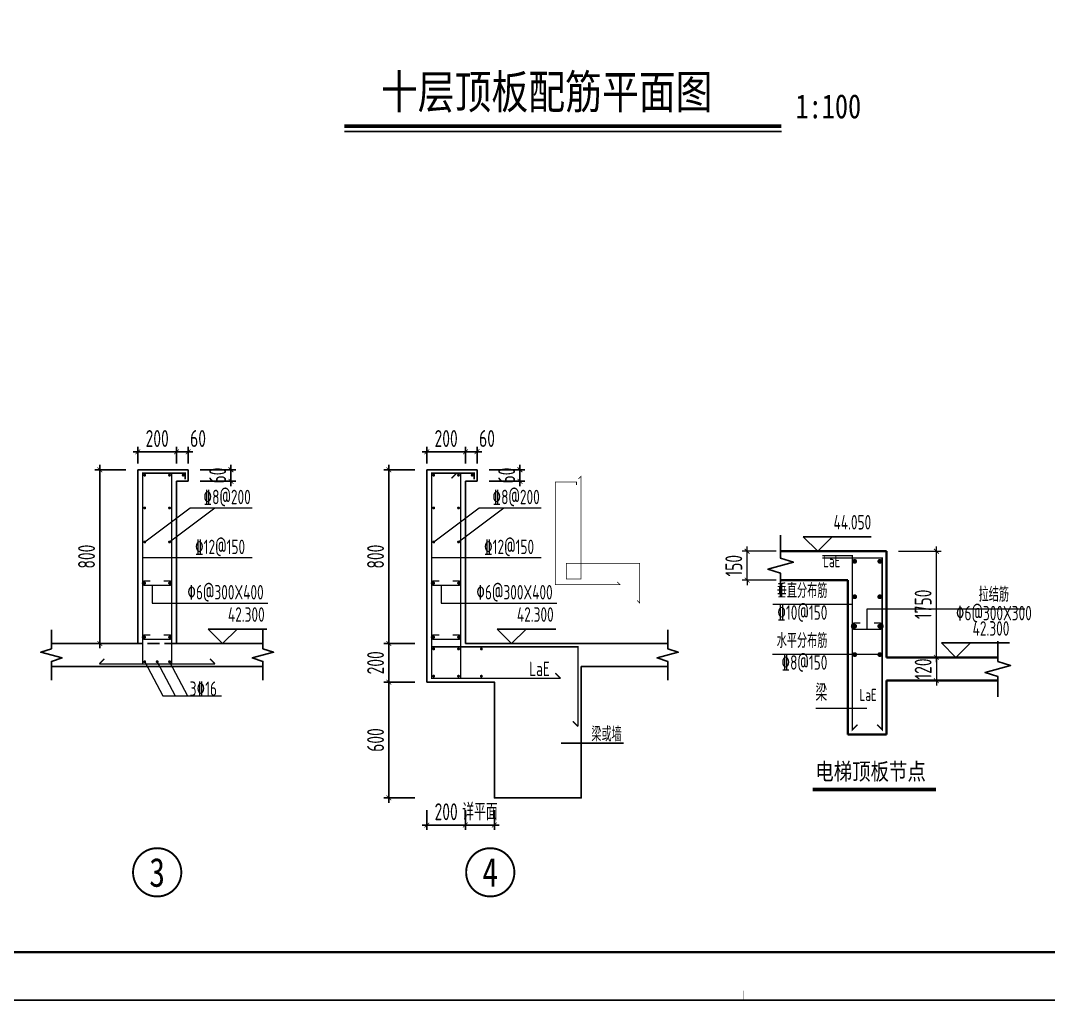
# Model space of a CAD drawing. Header units: millimetres. Extents: x -202076 to 1082610, y -439651 to 179350.
# Drawn here: x 773839 to 795143, y -351483 to -331181 of the extents above; entities that cross this region are included whole.
import ezdxf
from ezdxf.enums import TextEntityAlignment as Align

# ---------------------------------------------------------------- set-up
doc = ezdxf.new("R2010")
doc.units = ezdxf.units.MM
doc.header["$LTSCALE"] = 1000
doc.linetypes.add('DASH', pattern=[0.35, 0.25, -0.1])
for name, color, linetype in [('$0$TK', 7, 'Continuous'), ('$0$墙柱说明', 7, 'Continuous'), ('A_STR-砼墙', 51, 'Continuous'), ('REIN', 1, 'Continuous'), ('s-dim', 3, 'Continuous'), ('S-REIN', 1, 'Continuous'), ('s-text', 7, 'Continuous'), ('s-thin', 3, 'Continuous'), ('THIN', 7, 'Continuous'), ('墙柱说明', 7, 'Continuous'), ('楼板负筋钢筋', 1, 'Continuous')]:
    doc.layers.add(name, color=color, linetype=linetype)
for name, color, linetype, lineweight in [('DIM', 3, 'Continuous', 0), ('尺寸标注-板', 3, 'Continuous', 18), ('楼板正筋钢筋', 1, 'Continuous', 35), ('砼墙', 3, 'Continuous', 35)]:
    doc.layers.add(name, color=color, linetype=linetype, lineweight=lineweight)
doc.styles.add('$0$-宋体', font='', dxfattribs={"width": 0.8})
doc.styles.add('-宋体', font='simhei.ttf', dxfattribs={"width": 0.8})
doc.styles.add('TSSD_Dimension', font='tssdeng.shx', dxfattribs={"width": 0.7, "bigfont": 'hztxt.shx'})
doc.styles.add('TSSD_Label', font='tssdeng.shx', dxfattribs={"width": 0.7, "bigfont": 'Hztxt.shx'})
doc.styles.add('TSSD_Num', font='Tssdeng.shx', dxfattribs={"width": 0.7, "bigfont": 'hztxt.shx'})
doc.styles.add('TSSD_Rein', font='tssdeng.shx', dxfattribs={"width": 0.7, "bigfont": 'hztxt.shx'})
doc.styles.get('$0$-宋体').set_extended_font_data('SimSun')
doc.dimstyles.new('TSSD_25_100', dxfattribs={"dimtxt": 350, "dimasz": 100, "dimexe": 100, "dimexo": 250, "dimgap": 100, "dimtad": 1, "dimdec": 0, "dimlfac": 0.25, "dimzin": 0, "dimdsep": 46, "dimtxsty": 'TSSD_Dimension', "dimblk": 'ARCHTICK', "dimblk1": 'ARCHTICK', "dimblk2": 'ARCHTICK', "dimcen": 0, "dimdle": 100, "dimclrt": 7, "dimadec": 0, "dimazin": 0, "dimtfac": 1, "dimtdec": 0, "dimtix": 1, "dimtmove": 2, "dimatfit": 3, "dimfxl": 1, "dimtolj": 1, "dimtzin": 0, "dimarcsym": 0})

# ---------------------------------------------------------------- blocks, each defined once
blk = doc.blocks.new('图框-A1')
for points, const_width in [([(0, 0), (841, 0), (841, 594), (0, 594)], 0.05), ([(766, 584), (25, 584), (25, 10), (766, 10)], 0.5)]:
    blk.add_lwpolyline(points, close=True, dxfattribs=dict(const_width=const_width))
at = {"const_width": 0.05}
blk.add_lwpolyline([(420.5, 0), (420.5, 2)], dxfattribs=at)
blk = doc.blocks.new('_ARCHTICK')
at = {"color": 0, "linetype": 'ByBlock', "const_width": 0.15}
blk.add_lwpolyline([(-0.5, -0.5), (0.5, 0.5)], dxfattribs=at)
blk = doc.blocks.new('*D3208')
at = {"layer": 'Defpoints', "color": 0, "transparency": 16777216}
for p in [(777311, -340116), (777071, -340608), (777311, -340608)]:
    blk.add_point(p, dxfattribs=at)
at = {"layer": 's-dim', "color": 0, "lineweight": -2, "transparency": 16777216}
for p, q in [((776971, -340116), (777411, -340116)), ((777071, -340358), (777071, -340016)), ((777311, -340358), (777311, -340016))]:
    blk.add_line(p, q, dxfattribs=at)
at = {"layer": 's-dim', "color": 0, "lineweight": -2, "transparency": 16777216, "xscale": 100, "yscale": 100, "zscale": 100, "rotation": 180}
blk.add_blockref('_ARCHTICK', (777071, -340116), dxfattribs=at)
at = {"layer": 's-dim', "color": 0, "lineweight": -2, "transparency": 16777216, "xscale": 100, "yscale": 100, "zscale": 100}
blk.add_blockref('_ARCHTICK', (777311, -340116), dxfattribs=at)
at = {"layer": 's-dim', "color": 7, "transparency": 16777216, "insert": (777518, -339841), "char_height": 350, "attachment_point": 5, "style": 'TSSD_Dimension'}
blk.add_mtext('\\A1;60', dxfattribs=at)
blk = doc.blocks.new('*D3209')
at = {"layer": 'Defpoints', "color": 0, "transparency": 16777216}
for p in [(777071, -340116), (776271, -340608), (777071, -340608)]:
    blk.add_point(p, dxfattribs=at)
at = {"layer": 's-dim', "color": 0, "lineweight": -2, "transparency": 16777216}
for p, q in [((776171, -340116), (777171, -340116)), ((776271, -340358), (776271, -340016)), ((777071, -340358), (777071, -340016))]:
    blk.add_line(p, q, dxfattribs=at)
at = {"layer": 's-dim', "color": 0, "lineweight": -2, "transparency": 16777216, "xscale": 100, "yscale": 100, "zscale": 100, "rotation": 180}
blk.add_blockref('_ARCHTICK', (776271, -340116), dxfattribs=at)
at = {"layer": 's-dim', "color": 0, "lineweight": -2, "transparency": 16777216, "xscale": 100, "yscale": 100, "zscale": 100}
blk.add_blockref('_ARCHTICK', (777071, -340116), dxfattribs=at)
at = {"layer": 's-dim', "color": 7, "transparency": 16777216, "insert": (776671, -339841), "char_height": 350, "attachment_point": 5, "style": 'TSSD_Dimension'}
blk.add_mtext('\\A1;200', dxfattribs=at)
blk = doc.blocks.new('*D3210')
at = {"layer": 'Defpoints', "color": 0, "transparency": 16777216}
for p in [(775482, -340488), (776271, -340488), (776271, -344088)]:
    blk.add_point(p, dxfattribs=at)
at = {"layer": 'DIM', "color": 0, "lineweight": -2, "transparency": 16777216}
for p, q in [((775482, -344188), (775482, -340388)), ((776021, -340488), (775382, -340488)), ((776021, -344088), (775382, -344088))]:
    blk.add_line(p, q, dxfattribs=at)
at = {"layer": 'DIM', "color": 0, "lineweight": -2, "transparency": 16777216, "xscale": 100, "yscale": 100, "zscale": 100}
for p, rotation in [((775482, -340488), 90), ((775482, -344088), 270)]:
    blk.add_blockref('_ARCHTICK', p, dxfattribs=dict(at, rotation=rotation))
at = {"layer": 'DIM', "color": 7, "transparency": 16777216, "insert": (775207, -342288), "char_height": 350, "attachment_point": 5, "rotation": 90, "style": 'TSSD_Dimension'}
blk.add_mtext('\\A1;800', dxfattribs=at)
blk = doc.blocks.new('ts_idx1')
at = {"color": 0, "linetype": 'ByBlock', "lineweight": -2, "const_width": 0.04}
blk.add_lwpolyline([(-0.5, 0, 1), (0.5, 0, 1)], format="xyb", close=True, dxfattribs=at)
at = {"color": 0, "linetype": 'ByBlock', "lineweight": -2, "style": 'TSSD_Num', "width": 0.7}
blk.add_attdef('A', text='', height=0.6, dxfattribs=at).set_placement((0, 0), align=Align.MIDDLE_CENTER)
blk = doc.blocks.new('*D3211')
at = {"layer": 'Defpoints', "color": 0, "transparency": 16777216}
for p in [(777311, -340488), (778199, -340488), (777311, -340728)]:
    blk.add_point(p, dxfattribs=at)
at = {"layer": 'DIM', "color": 0, "lineweight": -2, "transparency": 16777216}
for p, q in [((778199, -340488), (778199, -340388)), ((777561, -340488), (778299, -340488)), ((778199, -340728), (778199, -340488)), ((777561, -340728), (778299, -340728)), ((778199, -340728), (778199, -340828))]:
    blk.add_line(p, q, dxfattribs=at)
at = {"layer": 'DIM', "color": 0, "lineweight": -2, "transparency": 16777216, "xscale": 100, "yscale": 100, "zscale": 100}
for p, rotation in [((778199, -340488), 270), ((778199, -340728), 90)]:
    blk.add_blockref('_ARCHTICK', p, dxfattribs=dict(at, rotation=rotation))
at = {"layer": 'DIM', "color": 7, "transparency": 16777216, "insert": (777924, -340608), "char_height": 350, "attachment_point": 5, "rotation": 90, "style": 'TSSD_Dimension'}
blk.add_mtext('\\A1;60', dxfattribs=at)
blk = doc.blocks.new('*D3212')
at = {"layer": 'Defpoints', "color": 0, "transparency": 16777216}
for p in [(783300, -340116), (783060, -340608), (783300, -340608)]:
    blk.add_point(p, dxfattribs=at)
at = {"layer": 's-dim', "color": 0, "lineweight": -2, "transparency": 16777216}
for p, q in [((782960, -340116), (783400, -340116)), ((783060, -340358), (783060, -340016)), ((783300, -340358), (783300, -340016))]:
    blk.add_line(p, q, dxfattribs=at)
at = {"layer": 's-dim', "color": 0, "lineweight": -2, "transparency": 16777216, "xscale": 100, "yscale": 100, "zscale": 100, "rotation": 180}
blk.add_blockref('_ARCHTICK', (783060, -340116), dxfattribs=at)
at = {"layer": 's-dim', "color": 0, "lineweight": -2, "transparency": 16777216, "xscale": 100, "yscale": 100, "zscale": 100}
blk.add_blockref('_ARCHTICK', (783300, -340116), dxfattribs=at)
at = {"layer": 's-dim', "color": 7, "transparency": 16777216, "insert": (783507, -339841), "char_height": 350, "attachment_point": 5, "style": 'TSSD_Dimension'}
blk.add_mtext('\\A1;60', dxfattribs=at)
blk = doc.blocks.new('*D3213')
at = {"layer": 'Defpoints', "color": 0, "transparency": 16777216}
for p in [(781472, -344088), (782260, -344088), (782260, -344888)]:
    blk.add_point(p, dxfattribs=at)
at = {"layer": 'DIM', "color": 0, "lineweight": -2, "transparency": 16777216}
for p, q in [((781472, -344988), (781472, -343988)), ((782010, -344088), (781372, -344088)), ((782010, -344888), (781372, -344888))]:
    blk.add_line(p, q, dxfattribs=at)
at = {"layer": 'DIM', "color": 0, "lineweight": -2, "transparency": 16777216, "xscale": 100, "yscale": 100, "zscale": 100}
for p, rotation in [((781472, -344088), 90), ((781472, -344888), 270)]:
    blk.add_blockref('_ARCHTICK', p, dxfattribs=dict(at, rotation=rotation))
at = {"layer": 'DIM', "color": 7, "transparency": 16777216, "insert": (781197, -344488), "char_height": 350, "attachment_point": 5, "rotation": 90, "style": 'TSSD_Dimension'}
blk.add_mtext('\\A1;200', dxfattribs=at)
blk = doc.blocks.new('*D3214')
at = {"layer": 'Defpoints', "color": 0, "transparency": 16777216}
for p in [(783060, -340116), (782260, -340608), (783060, -340608)]:
    blk.add_point(p, dxfattribs=at)
at = {"layer": 's-dim', "color": 0, "lineweight": -2, "transparency": 16777216}
for p, q in [((782160, -340116), (783160, -340116)), ((782260, -340358), (782260, -340016)), ((783060, -340358), (783060, -340016))]:
    blk.add_line(p, q, dxfattribs=at)
at = {"layer": 's-dim', "color": 0, "lineweight": -2, "transparency": 16777216, "xscale": 100, "yscale": 100, "zscale": 100, "rotation": 180}
blk.add_blockref('_ARCHTICK', (782260, -340116), dxfattribs=at)
at = {"layer": 's-dim', "color": 0, "lineweight": -2, "transparency": 16777216, "xscale": 100, "yscale": 100, "zscale": 100}
blk.add_blockref('_ARCHTICK', (783060, -340116), dxfattribs=at)
at = {"layer": 's-dim', "color": 7, "transparency": 16777216, "insert": (782660, -339841), "char_height": 350, "attachment_point": 5, "style": 'TSSD_Dimension'}
blk.add_mtext('\\A1;200', dxfattribs=at)
blk = doc.blocks.new('*D3215')
at = {"layer": 'Defpoints', "color": 0, "transparency": 16777216}
for p in [(781472, -340488), (782260, -340488), (782260, -344088)]:
    blk.add_point(p, dxfattribs=at)
at = {"layer": 'DIM', "color": 0, "lineweight": -2, "transparency": 16777216}
for p, q in [((781472, -344188), (781472, -340388)), ((782010, -340488), (781372, -340488)), ((782010, -344088), (781372, -344088))]:
    blk.add_line(p, q, dxfattribs=at)
at = {"layer": 'DIM', "color": 0, "lineweight": -2, "transparency": 16777216, "xscale": 100, "yscale": 100, "zscale": 100}
for p, rotation in [((781472, -340488), 90), ((781472, -344088), 270)]:
    blk.add_blockref('_ARCHTICK', p, dxfattribs=dict(at, rotation=rotation))
at = {"layer": 'DIM', "color": 7, "transparency": 16777216, "insert": (781197, -342288), "char_height": 350, "attachment_point": 5, "rotation": 90, "style": 'TSSD_Dimension'}
blk.add_mtext('\\A1;800', dxfattribs=at)
blk = doc.blocks.new('*D3216')
at = {"layer": 'Defpoints', "color": 0, "transparency": 16777216}
for p in [(783060, -347288), (783660, -347288), (783060, -347849)]:
    blk.add_point(p, dxfattribs=at)
at = {"layer": 'DIM', "color": 0, "lineweight": -2, "transparency": 16777216}
for p, q in [((783060, -347538), (783060, -347949)), ((783660, -347538), (783660, -347949)), ((783060, -347849), (782960, -347849)), ((783660, -347849), (783060, -347849)), ((783660, -347849), (783760, -347849))]:
    blk.add_line(p, q, dxfattribs=at)
at = {"layer": 'DIM', "color": 0, "lineweight": -2, "transparency": 16777216, "xscale": 100, "yscale": 100, "zscale": 100}
blk.add_blockref('_ARCHTICK', (783060, -347849), dxfattribs=at)
at = {"layer": 'DIM', "color": 0, "lineweight": -2, "transparency": 16777216, "xscale": 100, "yscale": 100, "zscale": 100, "rotation": 180}
blk.add_blockref('_ARCHTICK', (783660, -347849), dxfattribs=at)
at = {"layer": 'DIM', "color": 7, "transparency": 16777216, "insert": (783360, -347574), "char_height": 350, "attachment_point": 5, "style": 'TSSD_Dimension'}
blk.add_mtext('\\A1;详平面', dxfattribs=at)
blk = doc.blocks.new('*D3217')
at = {"layer": 'Defpoints', "color": 0, "transparency": 16777216}
for p in [(782260, -347288), (783060, -347288), (782260, -347849)]:
    blk.add_point(p, dxfattribs=at)
at = {"layer": 'DIM', "color": 0, "lineweight": -2, "transparency": 16777216}
for p, q in [((782260, -347538), (782260, -347949)), ((783060, -347538), (783060, -347949)), ((783160, -347849), (782160, -347849))]:
    blk.add_line(p, q, dxfattribs=at)
at = {"layer": 'DIM', "color": 0, "lineweight": -2, "transparency": 16777216, "xscale": 100, "yscale": 100, "zscale": 100, "rotation": 180}
blk.add_blockref('_ARCHTICK', (782260, -347849), dxfattribs=at)
at = {"layer": 'DIM', "color": 0, "lineweight": -2, "transparency": 16777216, "xscale": 100, "yscale": 100, "zscale": 100}
blk.add_blockref('_ARCHTICK', (783060, -347849), dxfattribs=at)
at = {"layer": 'DIM', "color": 7, "transparency": 16777216, "insert": (782660, -347574), "char_height": 350, "attachment_point": 5, "style": 'TSSD_Dimension'}
blk.add_mtext('\\A1;200', dxfattribs=at)
blk = doc.blocks.new('*D3218')
at = {"layer": 'Defpoints', "color": 0, "transparency": 16777216}
for p in [(781472, -344888), (782260, -344888), (782260, -347288)]:
    blk.add_point(p, dxfattribs=at)
at = {"layer": 'DIM', "color": 0, "lineweight": -2, "transparency": 16777216}
for p, q in [((782010, -344888), (781372, -344888)), ((781472, -347388), (781472, -344788)), ((782010, -347288), (781372, -347288))]:
    blk.add_line(p, q, dxfattribs=at)
at = {"layer": 'DIM', "color": 0, "lineweight": -2, "transparency": 16777216, "xscale": 100, "yscale": 100, "zscale": 100}
for p, rotation in [((781472, -344888), 90), ((781472, -347288), 270)]:
    blk.add_blockref('_ARCHTICK', p, dxfattribs=dict(at, rotation=rotation))
at = {"layer": 'DIM', "color": 7, "transparency": 16777216, "insert": (781197, -346088), "char_height": 350, "attachment_point": 5, "rotation": 90, "style": 'TSSD_Dimension'}
blk.add_mtext('\\A1;600', dxfattribs=at)
blk = doc.blocks.new('*D3219')
at = {"layer": 'Defpoints', "color": 0, "transparency": 16777216}
for p in [(783300, -340488), (784189, -340488), (783300, -340728)]:
    blk.add_point(p, dxfattribs=at)
at = {"layer": 'DIM', "color": 0, "lineweight": -2, "transparency": 16777216}
for p, q in [((784189, -340488), (784189, -340388)), ((783550, -340488), (784289, -340488)), ((784189, -340728), (784189, -340488)), ((783550, -340728), (784289, -340728)), ((784189, -340728), (784189, -340828))]:
    blk.add_line(p, q, dxfattribs=at)
at = {"layer": 'DIM', "color": 0, "lineweight": -2, "transparency": 16777216, "xscale": 100, "yscale": 100, "zscale": 100}
for p, rotation in [((784189, -340488), 270), ((784189, -340728), 90)]:
    blk.add_blockref('_ARCHTICK', p, dxfattribs=dict(at, rotation=rotation))
at = {"layer": 'DIM', "color": 7, "transparency": 16777216, "insert": (783914, -340608), "char_height": 350, "attachment_point": 5, "rotation": 90, "style": 'TSSD_Dimension'}
blk.add_mtext('\\A1;60', dxfattribs=at)
blk = doc.blocks.new('*D3229')
at = {"layer": 'Defpoints', "color": 0, "transparency": 16777216}
for p in [(3301, 3800), (4334, 3800), (3301, 1600)]:
    blk.add_point(p, dxfattribs=at)
at = {"layer": 's-dim', "color": 0, "lineweight": -2, "transparency": 16777216}
for p, q in [((4334, 1500), (4334, 3900)), ((3551, 3800), (4434, 3800)), ((3551, 1600), (4434, 1600))]:
    blk.add_line(p, q, dxfattribs=at)
at = {"layer": 's-dim', "color": 0, "lineweight": -2, "transparency": 16777216, "xscale": 100, "yscale": 100, "zscale": 100}
for p, rotation in [((4334, 3800), 90), ((4334, 1600), 270)]:
    blk.add_blockref('_ARCHTICK', p, dxfattribs=dict(at, rotation=rotation))
at = {"layer": 's-dim', "color": 7, "transparency": 16777216, "insert": (4059, 2700), "char_height": 350, "attachment_point": 5, "rotation": 90, "style": 'TSSD_Dimension'}
blk.add_mtext('\\A1;1750', dxfattribs=at)
blk = doc.blocks.new('*D3230')
at = {"layer": 'Defpoints', "color": 0, "transparency": 16777216}
for p in [(410, 3800), (1265, 3800), (1265, 3200)]:
    blk.add_point(p, dxfattribs=at)
at = {"layer": 's-dim', "color": 0, "lineweight": -2, "transparency": 16777216}
for p, q in [((410, 3800), (410, 3900)), ((1015, 3800), (310, 3800)), ((410, 3200), (410, 3800)), ((1015, 3200), (310, 3200)), ((410, 3200), (410, 3100))]:
    blk.add_line(p, q, dxfattribs=at)
at = {"layer": 's-dim', "color": 0, "lineweight": -2, "transparency": 16777216, "xscale": 100, "yscale": 100, "zscale": 100}
for p, rotation in [((410, 3800), 270), ((410, 3200), 90)]:
    blk.add_blockref('_ARCHTICK', p, dxfattribs=dict(at, rotation=rotation))
at = {"layer": 's-dim', "color": 7, "transparency": 16777216, "insert": (135, 3500), "char_height": 350, "attachment_point": 5, "rotation": 90, "style": 'TSSD_Dimension'}
blk.add_mtext('\\A1;150', dxfattribs=at)
blk = doc.blocks.new('*D3231')
at = {"layer": 'Defpoints', "color": 0, "transparency": 16777216}
for p in [(3301, 1600), (3301, 1120), (4334, 1120)]:
    blk.add_point(p, dxfattribs=at)
at = {"layer": 's-dim', "color": 0, "lineweight": -2, "transparency": 16777216}
for p, q in [((3551, 1600), (4434, 1600)), ((4334, 1600), (4334, 1700)), ((4334, 1600), (4334, 1120)), ((3551, 1120), (4434, 1120)), ((4334, 1120), (4334, 1020))]:
    blk.add_line(p, q, dxfattribs=at)
at = {"layer": 's-dim', "color": 0, "lineweight": -2, "transparency": 16777216, "xscale": 100, "yscale": 100, "zscale": 100}
for p, rotation in [((4334, 1600), 270), ((4334, 1120), 90)]:
    blk.add_blockref('_ARCHTICK', p, dxfattribs=dict(at, rotation=rotation))
at = {"layer": 's-dim', "color": 7, "transparency": 16777216, "insert": (4059, 1360), "char_height": 350, "attachment_point": 5, "rotation": 90, "style": 'TSSD_Dimension'}
blk.add_mtext('\\A1;120', dxfattribs=at)
blk = doc.blocks.new('A$C2CDD01C4')
at = {"layer": 'S-REIN', "const_width": 50}
for points in [[(2615.8, 3589.9, 1), (2665.8, 3589.9, 1)], [(3185.9, 3589.9, -1), (3135.9, 3589.9, -1)], [(2615.8, 2856.8, 1), (2665.8, 2856.8, 1)], [(3185.9, 2856.8, -1), (3135.9, 2856.8, -1)], [(2615.8, 2246.1, 1), (2665.8, 2246.1, 1)], [(3185.9, 2246.1, -1), (3135.9, 2246.1, -1)], [(2615.8, 1658.3, 1), (2665.8, 1658.3, 1)], [(3185.9, 1658.3, -1), (3135.9, 1658.3, -1)]]:
    blk.add_lwpolyline(points, format="xyb", close=True, dxfattribs=at)
at = {"layer": 'S-REIN', "const_width": 30}
blk.add_lwpolyline([(2760.8, 2311.1), (2640.8, 2311.1, 1), (2640.8, 2181.1), (3160.9, 2181.1, 1), (3160.9, 2311.1), (3040.9, 2311.1)], format="xyb", dxfattribs=at)
at = {"layer": 's-thin'}
for p, q in [((1875.3, 3800), (1575.3, 4100)), ((1575.3, 4100), (2175.3, 4100)), ((1875.3, 3800), (2175.3, 4100)), ((2175.3, 4100), (2983, 4100)), ((4739.2, 1600), (4439.2, 1900)), ((4439.2, 1900), (5039.2, 1900)), ((4739.2, 1600), (5039.2, 1900)), ((5039.2, 1900), (5846.9, 1900))]:
    blk.add_line(p, q, dxfattribs=at)
for points in [[(1106.1, 2864), (1106.1, 3344), (842.1, 3428), (1370.1, 3572), (1106.1, 3656), (1106.1, 4136)], [(5608.5, 784), (5608.5, 1204), (5344.5, 1288), (5872.5, 1432), (5608.5, 1516), (5608.5, 1936)]]:
    blk.add_lwpolyline(points, dxfattribs=at)
at = {"layer": '墙柱说明', "ltscale": 1000, "const_width": 75}
blk.add_lwpolyline([(1772.9, -1138), (4322.7, -1138)], dxfattribs=at)
at = {"layer": '尺寸标注-板', "color": 0}
for p, q in [((2590.8, 2693.5), (945.7, 2693.5)), ((2900.9, 2181.1), (2900.9, 2607.3)), ((2900.9, 2607.3), (6166.4, 2607.3)), ((3160.9, 1658.3), (939.8, 1658.3)), ((2895.6, 541), (1835.8, 541))]:
    blk.add_line(p, q, dxfattribs=at)
at = {"layer": '楼板正筋钢筋', "const_width": 30}
for points in [[(2696.9, 206), (2590.8, 100), (2590.8, 3710), (1970.2, 3710)], [(3104.8, 206), (3210.9, 100), (3210.9, 3661.2), (1970.2, 3661.2)]]:
    blk.add_lwpolyline(points, dxfattribs=at)
at = {"layer": '砼墙'}
for p, q in [((3300.9, 3800), (1106.1, 3800)), ((3300.9, 3800), (3300.9, 1600)), ((2500.9, 3200), (1106.1, 3200)), ((2500.9, 3200), (2500.9, 1600)), ((2500.9, 1600), (2500.9, 0)), ((5608.5, 1600), (3300.9, 1600)), ((3300.9, 1120), (3300.9, 0)), ((5608.5, 1120), (3300.9, 1120)), ((3300.9, 0), (2500.9, 0))]:
    blk.add_line(p, q, dxfattribs=at)
at = {"layer": 's-thin', "style": 'TSSD_Label', "width": 0.7}
for s, height, p in [('44.050', 300, (2983, 4160)), ('LaE', 250, (2344, 3393.7)), ('垂直分布筋', 300, (2074.7, 2742.1)), ('拉结筋', 300, (5839.3, 2664.7)), ('%%13210@150', 300, (2074.7, 2290.4)), ('%%1306@300X300', 300, (6311.7, 2277.6)), ('42.300', 300, (5846.9, 1960)), ('水平分布筋', 300, (2074.7, 1707)), ('%%1328@150', 300, (2074.7, 1255.3)), ('梁', 350, (2071.8, 589.2)), ('LaE', 250, (3097.8, 623.8))]:
    blk.add_text(s, height=height, dxfattribs=at).set_placement(p, align=Align.BOTTOM_RIGHT)
at = {"layer": '墙柱说明', "style": '-宋体', "width": 0.8}
blk.add_text('电梯顶板节点', height=350, dxfattribs=at).set_placement((1824.3, -938.3))
at = {"layer": 's-dim'}
for base, p1, p2, picture, middle in [((409.6, 3800), (1265.2, 3200), (1265.2, 3800), '*D3230', (134.6, 3500)), ((4334.3, 1120), (3300.9, 1600), (3300.9, 1120), '*D3231', (4059.3, 1360))]:
    dim = blk.add_linear_dim(base=base, p1=p1, p2=p2, angle=90, dimstyle='TSSD_25_100', dxfattribs=at)
    dim.commit()
    dim.dimension.update_dxf_attribs({"geometry": picture, "text_midpoint": middle})
dim = blk.add_linear_dim(base=(4334.3, 3800), p1=(3300.9, 1600), p2=(3300.9, 3800), angle=90, text='1750', dimstyle='TSSD_25_100', dxfattribs=at)
dim.commit()
dim.dimension.update_dxf_attribs({"geometry": '*D3229', "text_midpoint": (4059.3, 2700)})

msp = doc.modelspace()

# ---------------------------------------------------------------- linework, layer by layer
at = {"layer": '$0$墙柱说明', "ltscale": 1000}
msp.add_line((780550.7, -333481), (789609.7, -333481), dxfattribs=at)
at = {"layer": '$0$墙柱说明', "ltscale": 1000, "const_width": 75}
msp.add_lwpolyline([(780550.7, -333369), (789609.7, -333369)], dxfattribs=at)
msp.add_lwpolyline([(830871.7, -351481), (830871.7, -292081), (746771.7, -292081), (746771.7, -351481)], close=True)
at = {"layer": 'A_STR-砼墙'}
for p, q in [((776270.8, -340487.8), (776270.8, -344087.8)), ((777310.8, -340487.8), (776270.8, -340487.8)), ((777310.8, -340487.8), (777310.8, -340727.8)), ((782260.4, -340487.8), (782260.4, -344887.8)), ((783300.4, -340487.8), (782260.4, -340487.8)), ((783300.4, -340487.8), (783300.4, -340727.8)), ((777070.8, -340727.8), (777070.8, -344087.8)), ((777310.8, -340727.8), (777070.8, -340727.8)), ((783060.4, -340727.8), (783060.4, -344087.8)), ((783300.4, -340727.8), (783060.4, -340727.8)), ((776270.8, -344087.8), (774479.1, -344087.8)), ((777070.8, -344087.8), (778862.6, -344087.8)), ((783060.4, -344087.8), (787252.2, -344087.8)), ((774479.1, -344567.8), (778862.6, -344567.8)), ((787252.2, -344567.8), (785460.4, -344567.8))]:
    msp.add_line(p, q, dxfattribs=at)
at = {"layer": 'A_STR-砼墙', "linetype": 'DASH'}
msp.add_lwpolyline([(777070.8, -344087.8), (777070.8, -344087.8), (776270.8, -344087.8)], dxfattribs=at)
at = {"layer": 'A_STR-砼墙'}
msp.add_lwpolyline([(782260.4, -344887.8), (783660.4, -344887.8), (783660.4, -347287.8), (785460.4, -347287.8), (785460.4, -344567.8)], dxfattribs=at)
at = {"layer": 'REIN'}
for points in [[(782771.6, -340664.5, 30, 30, 0), (782877.7, -340558.5, 0, 0, 0)], [(785399.2, -340678.6, 15, 15, 0), (785452.3, -340625.6, 15, 15, 0), (785452.3, -342751.3, 15, 15, 0), (785152.3, -342751.3, 15, 15, 0), (785152.3, -342424.8, 15, 15, 0), (786668.7, -342424.8, 15, 15, 0), (786668.7, -343249.5, 15, 15, 0), (786615.6, -343196.5, 0, 0, 0)], [(775470.5, -344510.7, 30, 30, 0), (775576.5, -344404.7, 0, 0, 0)], [(777871.2, -344510.7, 30, 30, 0), (777765.1, -344404.7, 0, 0, 0)], [(785030.9, -344810, 30, 30, 0), (784924.8, -344703.9, 0, 0, 0)], [(785393.2, -345806.4, 30, 30, 0), (785287.1, -345700.3, 0, 0, 0)]]:
    msp.add_lwpolyline(points, format="xyseb", dxfattribs=at)
at = {"layer": 'S-REIN', "const_width": 30}
for points in [[(776397.4, -340600.5, 1), (776427.4, -340600.5, 1)], [(776912, -340600.5, 1), (776942, -340600.5, 1)], [(777194, -340600.5, 1), (777224, -340600.5, 1)], [(782387.1, -340600.5, 1), (782417.1, -340600.5, 1)], [(782901.6, -340600.5, 1), (782931.6, -340600.5, 1)], [(783183.6, -340600.5, 1), (783213.6, -340600.5, 1)], [(776397.4, -341279.6, 1), (776427.4, -341279.6, 1)], [(776912, -341279.6, 1), (776942, -341279.6, 1)], [(782387.1, -341279.6, 1), (782417.1, -341279.6, 1)], [(782901.6, -341279.6, 1), (782931.6, -341279.6, 1)], [(776397.4, -341984.6, 1), (776427.4, -341984.6, 1)], [(776912, -341984.6, 1), (776942, -341984.6, 1)], [(782387.1, -341984.6, 1), (782417.1, -341984.6, 1)], [(782901.6, -341984.6, 1), (782931.6, -341984.6, 1)], [(776397.4, -342837.5, 1), (776427.4, -342837.5, 1)], [(776912, -342837.5, 1), (776942, -342837.5, 1)], [(782387.1, -342837.5, 1), (782417.1, -342837.5, 1)], [(782901.6, -342837.5, 1), (782931.6, -342837.5, 1)], [(776397.4, -343957.3, 1), (776427.4, -343957.3, 1)], [(776912, -343957.3, 1), (776942, -343957.3, 1)], [(782387.1, -343957.3, 1), (782417.1, -343957.3, 1)], [(782901.6, -343957.3, 1), (782931.6, -343957.3, 1)], [(782387.1, -344201, 1), (782417.1, -344201, 1)], [(782901.6, -344201, 1), (782931.6, -344201, 1)], [(783375.5, -344201, 1), (783405.5, -344201, 1)], [(776397.4, -344465.7, 1), (776427.4, -344465.7, 1)], [(776655.8, -344465.7, 1), (776685.8, -344465.7, 1)], [(776912, -344465.7, 1), (776942, -344465.7, 1)], [(782387.1, -344765, 1), (782417.1, -344765, 1)], [(782901.6, -344765, 1), (782931.6, -344765, 1)], [(783375.5, -344765, 1), (783405.5, -344765, 1)]]:
    msp.add_lwpolyline(points, format="xyb", close=True, dxfattribs=at)
for points in [[(776532.4, -342792.5), (776412.4, -342792.5, 1), (776412.4, -342882.5), (776927, -342882.5, 1), (776927, -342792.5), (776807, -342792.5)], [(782522.1, -342792.5), (782402.1, -342792.5, 1), (782402.1, -342882.5), (782916.6, -342882.5, 1), (782916.6, -342792.5), (782796.6, -342792.5)], [(776532.4, -343912.3), (776412.4, -343912.3, 1), (776412.4, -344002.3), (776927, -344002.3, 1), (776927, -343912.3), (776807, -343912.3)], [(782522.1, -343912.3), (782402.1, -343912.3, 1), (782402.1, -344002.3), (782916.6, -344002.3, 1), (782916.6, -343912.3), (782796.6, -343912.3)]]:
    msp.add_lwpolyline(points, format="xyb", dxfattribs=at)
at = {"layer": 's-text'}
msp.add_line((785046.6, -346152.2), (786333.1, -346152.2), dxfattribs=at)
at = {"layer": 's-thin'}
for p, q in [((778027, -344087.8), (777727, -343787.8)), ((777727, -343787.8), (778947, -343787.8)), ((778027, -344087.8), (778327, -343787.8)), ((784016.6, -344087.8), (783716.6, -343787.8)), ((783716.6, -343787.8), (784936.6, -343787.8)), ((784016.6, -344087.8), (784316.6, -343787.8))]:
    msp.add_line(p, q, dxfattribs=at)
for points in [[(774479.1, -344847.8), (774479.1, -344457.8), (774699.1, -344387.8), (774259.1, -344267.8), (774479.1, -344197.8), (774479.1, -343807.8)], [(778862.6, -344847.8), (778862.6, -344457.8), (778642.6, -344387.8), (779082.6, -344267.8), (778862.6, -344197.8), (778862.6, -343807.8)]]:
    msp.add_lwpolyline(points, dxfattribs=at)
at = {"layer": 'THIN'}
msp.add_lwpolyline([(787252.2, -343807.8), (787252.2, -344197.8), (787472.2, -344267.8), (787032.2, -344387.8), (787252.2, -344457.8), (787252.2, -344847.8)], dxfattribs=at)
at = {"layer": '尺寸标注-板'}
for p, q in [((776412.4, -341984.6), (777351.5, -341275.4)), ((776927, -341984.6), (777866, -341275.4)), ((777351.5, -341275.4), (778640, -341275.4)), ((782402.1, -341984.6), (783341.1, -341275.4)), ((782916.6, -341984.6), (783855.7, -341275.4)), ((783341.1, -341275.4), (784629.7, -341275.4)), ((776370.8, -342309.3), (778640, -342309.3)), ((782360.4, -342309.3), (784629.7, -342309.3)), ((776569.7, -342882.5), (776569.7, -343249.4)), ((782559.3, -342882.5), (782559.3, -343249.4)), ((776569.7, -343249.4), (778963.7, -343249.4)), ((782559.3, -343249.4), (784953.4, -343249.4)), ((776412.4, -344465.7), (776786.8, -345174.9)), ((776670.8, -344465.7), (777045.2, -345174.9)), ((776927, -344465.7), (777301.3, -345174.9)), ((776786.8, -345174.9), (778003.9, -345174.9))]:
    msp.add_line(p, q, dxfattribs=at)
at = {"layer": '楼板负筋钢筋'}
for points, const_width in [([(776370.8, -344510.7), (776370.8, -340558.5), (777250.1, -340558.5), (777250.1, -340683.3)], 30), ([(776970.8, -344510.7), (776970.8, -340558.5), (776631.1, -340558.5), (776631.1, -340558.5)], 30), ([(785030.9, -344810), (782360.4, -344810), (782360.4, -340558.5), (783239.8, -340558.5), (783239.8, -340683.3)], 30), ([(785393.2, -345806.4), (785393.2, -344156.9), (782360.4, -344156.9), (782360.4, -344810), (782960.4, -344810), (782960.4, -340558.5)], 30), ([(786204.4, -342813.3), (786257.4, -342866.3), (784922.2, -342866.3), (784922.2, -340740.6), (785361.9, -340740.6), (785361.9, -340803)], 15), ([(776970.8, -344510.7), (775470.5, -344510.7)], 30), ([(776370.8, -344510.7), (777871.2, -344510.7)], 30)]:
    msp.add_lwpolyline(points, dxfattribs=dict(at, const_width=const_width))

# ---------------------------------------------------------------- block references
at = {"xscale": 100, "yscale": 100, "zscale": 100}
msp.add_blockref('图框-A1', (746771.7, -351481), dxfattribs=at)
at = {"layer": 'THIN'}
ref = msp.add_blockref('ts_idx1', (776670.8, -348829.3), dxfattribs=dict(at, xscale=999.9999800000003, yscale=999.9999800000003, zscale=999.9999800000003))
ref.add_attrib('1', '3', dxfattribs={"height": 600, "style": '-宋体', "width": 0.8}).set_placement((776670.8, -348829.3), align=Align.MIDDLE_CENTER)
ref = msp.add_blockref('ts_idx1', (783574.2, -348829.3), dxfattribs=dict(at, xscale=999.9999800000003, yscale=999.9999800000003, zscale=999.9999800000003))
ref.add_attrib('1', '4', dxfattribs={"height": 600, "style": '-宋体', "width": 0.8}).set_placement((783574.2, -348829.3), align=Align.MIDDLE_CENTER)
at = {"layer": '尺寸标注-板', "color": 0}
msp.add_blockref('A$C2CDD01C4', (788486.6, -345976.3), dxfattribs=at)

# ---------------------------------------------------------------- texts
at = {"layer": '$0$TK', "style": '$0$-宋体', "width": 0.8}
for s, height, p in [('十层顶板配筋平面图', 699.93, (781306.6, -333007.1)), ('1:100', 500, (789901.4, -333207.4))]:
    msp.add_text(s, height=height, dxfattribs=at).set_placement(p)
at = {"layer": 's-thin', "style": 'TSSD_Label', "width": 0.7}
msp.add_text('梁或墙', height=300, dxfattribs=at).set_placement((785669.8, -345816.7), align=Align.TOP_LEFT)
at = {"layer": '墙柱说明', "style": 'TSSD_Rein', "width": 0.7}
for s, p in [('%%1328@200', (777630.3, -341202.3)), ('%%1328@200', (783619.9, -341202.3)), ('%%13212@150', (777454.9, -342236.2)), ('%%13212@150', (783444.5, -342236.2)), ('%%1306@300X400', (777294.3, -343176.2)), ('%%1306@300X400', (783284, -343176.2)), ('LaE', (784380.1, -344762.4)), ('3%%13216', (777344.5, -345174.9))]:
    msp.add_text(s, height=300, dxfattribs=at).set_placement(p)
for p in [(778899.3, -343727.8), (784888.9, -343727.8)]:
    msp.add_text('42.300', height=300, dxfattribs=at).set_placement(p, align=Align.BOTTOM_RIGHT)

# ---------------------------------------------------------------- dimensions: what is measured, and where the dimension line sits
at = {"layer": 'DIM'}
for base, p1, p2, picture, middle in [((775482, -340487.8), (776270.8, -344087.8), (776270.8, -340487.8), '*D3210', (775207, -342287.8)), ((781471.6, -340487.8), (782260.4, -344087.8), (782260.4, -340487.8), '*D3215', (781196.6, -342287.8))]:
    dim = msp.add_linear_dim(base=base, p1=p1, p2=p2, angle=90, text='800', dimstyle='TSSD_25_100', dxfattribs=at)
    dim.commit()
    dim.dimension.update_dxf_attribs({"geometry": picture, "text_midpoint": middle})
for base, p1, p2, picture, middle in [((778198.9, -340487.8), (777310.8, -340727.8), (777310.8, -340487.8), '*D3211', (777923.9, -340607.8)), ((784188.5, -340487.8), (783300.4, -340727.8), (783300.4, -340487.8), '*D3219', (783913.5, -340607.8)), ((781471.6, -344087.8), (782260.4, -344887.8), (782260.4, -344087.8), '*D3213', (781196.6, -344487.8)), ((781471.6, -344887.8), (782260.4, -347287.8), (782260.4, -344887.8), '*D3218', (781196.6, -346087.8))]:
    dim = msp.add_linear_dim(base=base, p1=p1, p2=p2, angle=90, dimstyle='TSSD_25_100', dxfattribs=at)
    dim.commit()
    dim.dimension.update_dxf_attribs({"geometry": picture, "text_midpoint": middle})
dim = msp.add_linear_dim(base=(782260.4, -347849.3), p1=(783060.4, -347287.8), p2=(782260.4, -347287.8), dimstyle='TSSD_25_100', dxfattribs=at)
dim.commit()
dim.dimension.update_dxf_attribs({"geometry": '*D3217', "text_midpoint": (782660.4, -347574.3)})
dim = msp.add_linear_dim(base=(783060.4, -347849.3), p1=(783660.4, -347287.8), p2=(783060.4, -347287.8), text='详平面', dimstyle='TSSD_25_100', dxfattribs=at)
dim.commit()
dim.dimension.update_dxf_attribs({"geometry": '*D3216', "text_midpoint": (783360.4, -347574.3)})
at = {"layer": 's-dim'}
for base, p1, p2, picture, middle in [((777070.8, -340116.2), (776270.8, -340607.8), (777070.8, -340607.8), '*D3209', (776670.8, -339841.2)), ((783060.4, -340116.2), (782260.4, -340607.8), (783060.4, -340607.8), '*D3214', (782660.4, -339841.2))]:
    dim = msp.add_linear_dim(base=base, p1=p1, p2=p2, dimstyle='TSSD_25_100', dxfattribs=at)
    dim.commit()
    dim.dimension.update_dxf_attribs({"geometry": picture, "text_midpoint": middle})
for base, p1, p2, picture, middle in [((777310.8, -340116.2), (777070.8, -340607.8), (777310.8, -340607.8), '*D3208', (777517.7, -339841.2)), ((783300.4, -340116.2), (783060.4, -340607.8), (783300.4, -340607.8), '*D3212', (783507.3, -339841.2))]:
    dim = msp.add_linear_dim(base=base, p1=p1, p2=p2, dimstyle='TSSD_25_100', dxfattribs=at)
    dim.commit()
    dim.dimension.update_dxf_attribs({"geometry": picture, "text_midpoint": middle, "dimtype": 160})

doc.saveas('drawing.dxf')
